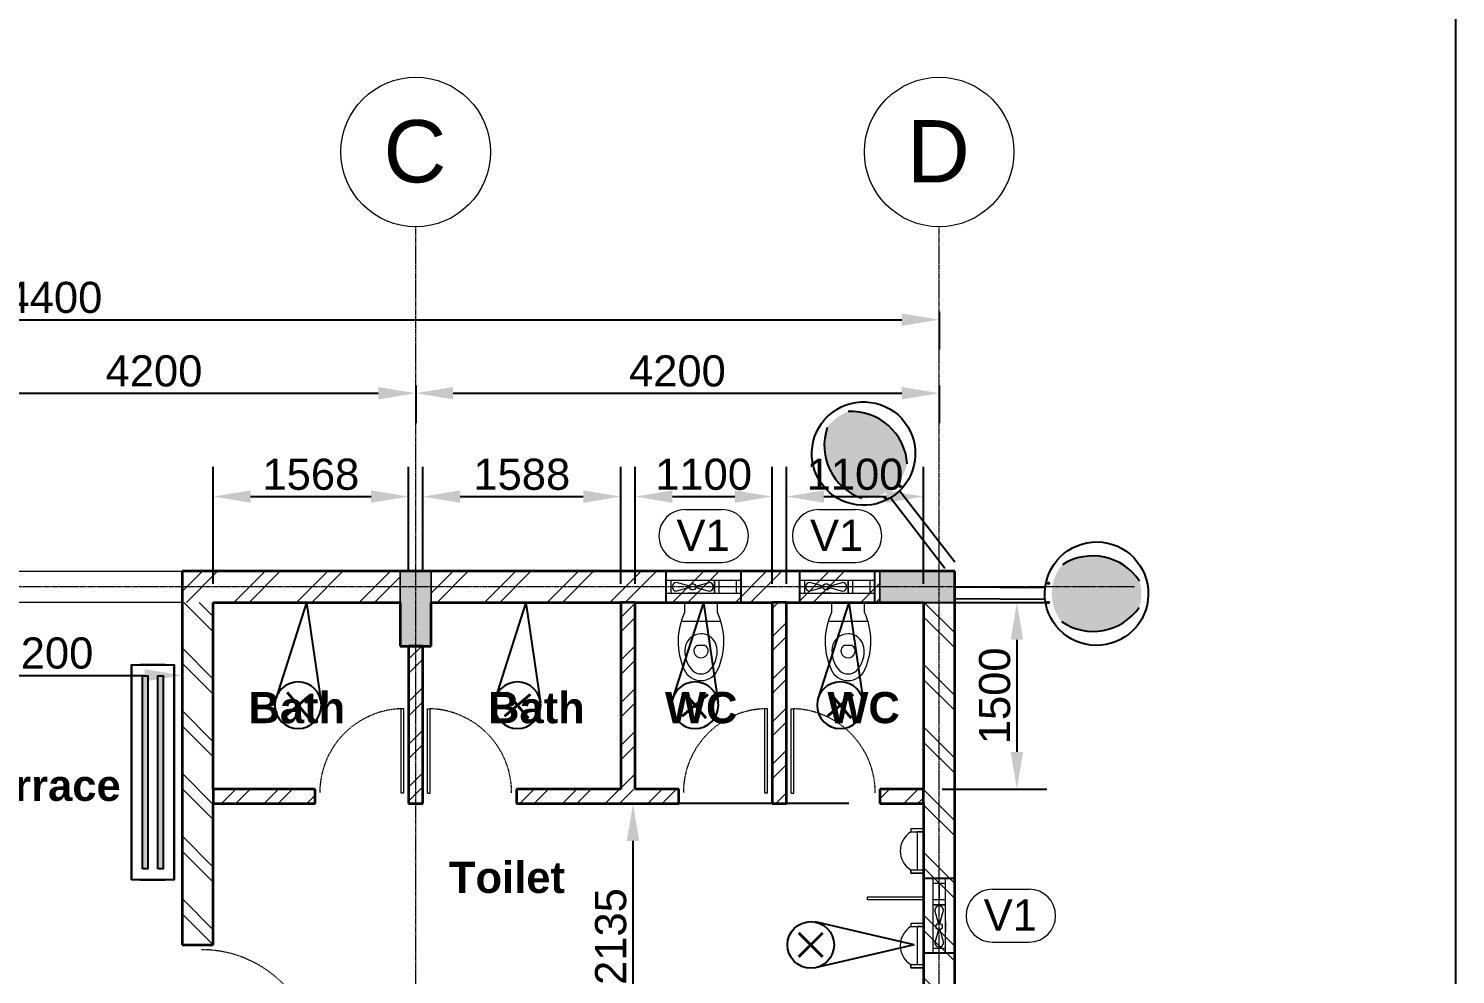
# Model space of a CAD drawing. Header units: millimetres. Extents: x -22696 to 333987, y -7117 to 2643871.
# Drawn here: x 41652 to 53102, y 8638 to 16232 of the extents above; entities that cross this region are included whole.
import ezdxf
from ezdxf.enums import TextEntityAlignment as Align

# ---------------------------------------------------------------- set-up
doc = ezdxf.new("R2010")
doc.units = ezdxf.units.MM
doc.linetypes.add('Dash', pattern=[6.349999999999998, 3.174999999999999, -3.174999999999999])
doc.linetypes.add('Grid Line', pattern=[22.224999999999994, 12.7, -3.174999999999999, 3.174999999999999, -3.174999999999999])
for name, color, linetype, lineweight in [('A_Center_Line', 7, 'Continuous', 9), ('A_Col_Ele', 7, 'Continuous', 18), ('A_Col_Sec', 7, 'Continuous', 35), ('A_Dim1', 7, 'Continuous', 9), ('A_Door_Ele', 7, 'Continuous', 9), ('A_Fixture', 7, 'Continuous', 9), ('A_Text2_5', 7, 'Continuous', 9), ('A_Wall_Ele', 7, 'Continuous', 9), ('A_Wall_Plan', 7, 'Continuous', 35), ('A_Wall_Sec', 7, 'Continuous', 35), ('A_Window_Ele', 7, 'Continuous', 9), ('A_Window_Plan', 7, 'Continuous', 18), ('A_Window_Sec', 7, 'Continuous', 25), ('A_Window_tag', 7, 'Continuous', 9)]:
    doc.layers.add(name, color=color, linetype=linetype, lineweight=lineweight)
for name, color, linetype in [('BULK-HEAD', 15, 'Continuous'), ('proposed-street-light', 10, 'Continuous'), ('TMX095-2X40', 210, 'Continuous')]:
    doc.layers.add(name, color=color, linetype=linetype)
doc.styles.add('Arial', font='arial.ttf', dxfattribs={"height": 250})
doc.styles.add('Arial_4', font='arial.ttf', dxfattribs={"height": 499.9999999999995})
doc.styles.add('Arial_B', font='arialbd.ttf', dxfattribs={"height": 249.9999999999997})
doc.styles.add('RS', font='romans.shx')
doc.dimstyles.new('MM_Diagonal_-_2_5mm_Arial', dxfattribs={"dimscale": 304.8, "dimtxt": 255.0648499892426, "dimasz": 0.9842519685039368, "dimexe": 0.7874015748031494, "dimexo": 0.4921259842519684, "dimgap": 0.1640419947506562, "dimtad": 1, "dimdec": 0, "dimzin": 0, "dimdsep": 46, "dimtxsty": 'Arial', "dimsah": 1, "dimcen": 0.09, "dimazin": 0, "dimtfac": 1, "dimtdec": 4, "dimtix": 1, "dimtmove": 0, "dimatfit": 3, "dimfxl": 0, "dimtvp": 1, "dimtolj": 1, "dimtzin": 0, "dimarcsym": 0})
pattern_1 = [(45, (34558.99780517371, 0), (-171.0738791063674, 171.0738791063674), []), (45, (34673.04680517371, 0), (-171.0738791063674, 171.0738791063674), [])]

# ---------------------------------------------------------------- blocks, each defined once
blk = doc.blocks.new('Plumbing_Fixtures_WC - 540x360x410mm-533615-01-First Floor')
at = {"layer": 'A_Fixture'}
for p, q in [((-132.4823654973908, 0), (-132.4823654973909, -79.88094129406558)), ((-132.4823654973908, 0), (-132.4823654973909, -79.88094129406555)), ((132.4823654973908, -79.88094129407939), (132.4823654973891, 0)), ((132.4823654973908, -79.88094129407935), (132.4823654973891, 0)), ((-159.2488182136224, -150.4549094667404), (159.2488182136188, -150.4549094667414)), ((-43.11290964063812, -355.1122600742433), (-30.78045717282518, -342.7798076064325)), ((-30.78045717282518, -342.7798076064325), (30.78045717282198, -342.7798076064325)), ((30.78045717282198, -342.7798076064325), (43.1124345074461, -355.1117849410567))]:
    blk.add_line(p, q, dxfattribs=at)
for centre, radius, start, end in [((375.0422088294121, -312.7316217058628), 558.3911110627032, 155.3544915280062, 203.7968894568952), ((375.0422088294123, -312.7316217058628), 558.3911110627033, 155.3544915280062, 203.7968894568952), ((-375.0422088294169, -312.7316217058629), 558.391111062703, 336.2031105430801, 24.64550847199225), ((-375.0422088294172, -312.7316217058629), 558.3911110627032, 336.2031105430801, 24.64550847199223), ((-0.003429998856991483, -380.4424706671986), 128.2210170177353, 89.9984672989269, 170.9060754599164), ((0.003429998851975449, -380.4424706671986), 128.2210170177353, 42.44527678109755, 90.00153270056997), ((0.003429998851966671, -380.4424706671986), 128.2210170177355, 9.093924540085261, 42.44527678109789), ((90.50357939555673, -394.9295016809509), 219.8801290422032, 170.9060754599161, 224.3973625935777), ((-7.757570581315275, -390.4675991335723), 49.9999999999988, 134.9999999999949, 197.186455481769), ((-0.0003110362369593469, -388.0683355396446), 58.11982397823023, 197.186455481769, 342.8170538591626), ((7.75709544811638, -390.4671240003864), 50.00000000000183, 342.8170538591625, 45.00000000000004), ((-90.50357939556174, -394.9295016809509), 219.8801290422031, 315.6026374064224, 9.09392454008486), ((1.390693166778609, -477.5073454900527), 150.0205755124662, 203.7968894568938, 269.4688595910374), ((1.390693166778819, -477.5073454900526), 150.0205755124665, 203.7968894568938, 269.4688595910374), ((-8.296682133539992, -491.6729571899469), 81.6021920383592, 224.3973625935785, 275.8354767977189), ((-1.390693166851076, -477.5073454902067), 150.0205755124659, 270.5311404152934, 336.2031105430802), ((-1.390693166851406, -477.5073454902063), 150.0205755124665, 270.5311404152935, 336.2031105430801), ((8.296682133534967, -491.6729571899469), 81.60219203835915, 264.1645232022811, 315.6026374064231)]:
    blk.add_arc(centre, radius, start, end, dxfattribs=at)
blk = doc.blocks.new('MM_Single leaf Flush Door - D-551337-01-First Floor')
at = {"layer": 'A_Door_Ele'}
for p, q in [((-336.9999999999631, -24.99999999999563), (-316.9999999999631, -24.99999999999569)), ((-336.9999999999631, -24.99999999999563), (-336.9999999999653, -703.9999999999238)), ((-316.9999999999631, -24.99999999999569), (-316.9999999999653, -703.9999999999238)), ((-336.9999999999653, -703.9999999999238), (-316.9999999999653, -703.9999999999238))]:
    blk.add_line(p, q, dxfattribs=at)
at = {"layer": 'A_Door_Ele', "color": 5, "linetype": 'Dash', "lineweight": 18}
blk.add_arc((-336.999999999962, -29.99999999999321), 673.9999999999301, 271.7004211042129, 359.9999999999994, dxfattribs=at)
blk = doc.blocks.new('MM_Single leaf Flush Door - D-533360-01-First Floor')
at = {"layer": 'A_Door_Ele'}
for p, q in [((-336.9999999999653, 703.9999999999238), (-316.9999999999653, 703.9999999999238)), ((-336.9999999999631, 24.99999999999563), (-336.9999999999653, 703.9999999999238)), ((-316.9999999999631, 24.99999999999569), (-316.9999999999653, 703.9999999999238)), ((-336.9999999999631, 24.99999999999563), (-316.9999999999631, 24.99999999999569))]:
    blk.add_line(p, q, dxfattribs=at)
at = {"layer": 'A_Door_Ele', "color": 5, "linetype": 'Dash', "lineweight": 18}
blk.add_arc((-336.999999999962, 29.99999999999321), 673.9999999999312, 3.180554681463517e-13, 88.29957889578675, dxfattribs=at)
blk = doc.blocks.new('MM_Single leaf Flush Door - D1-530181-01-First Floor')
at = {"layer": 'A_Door_Ele'}
for p, q in [((-461.9999999999563, -24.99999999999524), (-441.9999999999522, -24.9999999999953)), ((-461.9999999999563, -24.99999999999524), (-461.9999999999592, -954.0803256798517)), ((-441.9999999999522, -24.9999999999953), (-441.9999999999551, -954.0803256798517)), ((-461.9999999999592, -954.0803256798517), (-441.9999999999551, -954.0803256798517))]:
    blk.add_line(p, q, dxfattribs=at)
at = {"layer": 'A_Door_Ele', "color": 5, "linetype": 'Dash', "lineweight": 18}
blk.add_arc((-461.9999999999616, -29.999999999992), 923.9999999999185, 271.2402652460717, 359.9999999999994, dxfattribs=at)
blk = doc.blocks.new('Plumbing_Fixtures_Urinal_w-Screen - 760x450x840mm-540665-01-First Floor')
at = {"layer": 'A_Fixture'}
for p, q in [((-12.69999999999625, 125), (-12.69999999999625, 575)), ((-12.69999999999625, 575), (12.70000000000375, 575)), ((12.70000000000375, 575), (12.70000000000375, 125))]:
    blk.add_line(p, q, dxfattribs=at)
blk = doc.blocks.new('Urinal _1_ - Urinal _1_-540666-01-First Floor')
at = {"layer": 'A_Fixture'}
for p, q in [((-286.8745998660697, 226.599999999007), (-286.8745998660697, 124.999999999997)), ((-261.4745998660695, 226.599999999007), (-286.8745998660697, 226.599999999007)), ((-286.8745998660697, 124.9999999990132), (-286.8745998660697, 226.5999999990145)), ((-286.8745998660697, 226.5999999990145), (-261.4745998660702, 226.5999999990145)), ((-261.4745998660702, 226.5999999990145), (-261.4745998660702, 124.9999999990132)), ((43.32540013392858, 175.7999999990135), (-261.4745998660702, 175.7999999990135)), ((-261.4745998660702, 175.7999999990135), (-261.4745998660702, 124.9999999990132)), ((69.2397489041495, 226.5999999990196), (43.32540013392102, 226.5999999990196)), ((69.23974890414954, 226.5999999990156), (43.32540013392858, 226.5999999990156)), ((43.32540013392858, 226.5999999990156), (43.32540013392858, 124.9999999990132)), ((43.32540013392858, 124.9999999990132), (43.32540013392858, 175.7999999990135)), ((69.2397489041495, 124.999999999997), (69.2397489041495, 226.5999999990196)), ((69.23974890414954, 124.9999999990132), (69.23974890414954, 226.5999999990156))]:
    blk.add_line(p, q, dxfattribs=at)
for centre, start, end in [((-109.0745998660705, 135.01899760222), 31.00271913387413, 148.9972808661251), ((-109.0745998660705, 135.0189976022201), 31.00271913387456, 148.9972808661259)]:
    blk.add_arc(centre, 177.7999999999999, start, end, dxfattribs=at)
blk = doc.blocks.new('MM_Ventilation with Exhaust fan _Exh fan place at top_-01 - V1-558886-01-First Floor')
at = {"layer": 'A_Window_Ele'}
for p, q in [((-126.0000000000143, 50.00000000000016), (-262.0000000000089, 50.00000000000016)), ((261.9999999999919, 49.9999999999966), (-88.00000000001448, 50.00000000000016)), ((261.9999999999922, 49.9999999999968), (-88.0000000000076, 49.99999999999793)), ((-88.0000000000076, 49.99999999999794), (-88.00000000000793, -50.00000000000372)), ((62.85185434276548, 6.470476127559466), (-43.39998654903203, 34.94057108883673)), ((46.97708936023901, 49.99999999999711), (127.0229106397514, 49.99999999999685)), ((111.1481456572189, 6.470476127559314), (217.3999865490165, 34.94057108883589)), ((261.9999999999918, -50.00000000000487), (261.9999999999922, 49.9999999999968)), ((-262.0000000000089, -50.00000000000031), (-126.0000000000143, -50.00000000000031)), ((-88.00000000001444, -50.00000000000031), (261.9999999999919, -50.00000000000031)), ((-88.00000000000793, -50.00000000000374), (261.9999999999918, -50.00000000000486)), ((62.8518543427655, -6.470476127566581), (-43.39998654903238, -34.94057108884392)), ((111.1481456572189, -6.470476127566725), (217.3999865490162, -34.94057108884467))]:
    blk.add_line(p, q, dxfattribs=at)
blk.add_circle((86.9999999999922, -3.553157768010351e-12), 25.00000000000002, dxfattribs=at)
for centre, radius, start, end in [((-43.39998654903214, -3.223221689552247e-12), 34.94057108884027, 90.00000000000011, 269.9999999999996), ((217.3999865490165, -4.069211634316617e-12), 34.94057108884034, 269.9999999999998, 89.9999999999998)]:
    blk.add_arc(centre, radius, start, end, dxfattribs=at)
at = {"layer": 'A_Window_Plan'}
for p, q in [((-262.0000000000089, 50.00000000000019), (-300.0000000000081, 50.00000000000019)), ((-262.0000000000089, -50.00000000000028), (-262.0000000000089, 50.0000000000002)), ((-88.00000000001444, 50.00000000000016), (-126.0000000000143, 50.00000000000016)), ((-126.0000000000143, 50.00000000000016), (-126.0000000000143, -50.00000000000032)), ((-88.00000000001444, -50.00000000000031), (-88.00000000001444, 50.00000000000017)), ((261.999999999987, -50.00000000000028), (261.999999999987, 49.99999999999665)), ((299.9999999999914, 50.00000000000019), (261.999999999987, 49.99999999999664)), ((-300.0000000000081, -50.00000000000028), (-262.0000000000089, -50.00000000000028)), ((-262.0000000000089, -1.239798264052183e-11), (-126.0000000000143, -1.239798264052183e-11)), ((-126.0000000000143, -50.00000000000031), (-88.00000000001444, -50.00000000000031)), ((261.999999999987, -50.00000000000028), (299.9999999999914, -50.00000000000028))]:
    blk.add_line(p, q, dxfattribs=at)
at = {"layer": 'A_Window_Sec'}
for p, q in [((-300.0000000000081, -125), (-300.0000000000081, 125)), ((299.9999999999914, 125), (299.9999999999914, -125))]:
    blk.add_line(p, q, dxfattribs=at)
blk = doc.blocks.new('Grid - MM_Grid Head - Circle-325942-01-First Floor')
at = {"layer": 'A_Center_Line'}
blk.add_circle((0, 0), 6.000000000000006, dxfattribs=at)
blk = doc.blocks.new('DIMBLOCK30-01-First Floor')
at = {"layer": 'A_Dim1', "color": 0, "lineweight": -2}
for p, q in [((40558.99780517371, 13366.74063206181), (40558.99780517371, 13064.60859770584)), ((40858.99780517371, 13304.60859770584), (44458.99780517372, 13304.60859770584)), ((44758.99780517372, 13366.74063206181), (44758.99780517372, 13064.60859770584))]:
    blk.add_line(p, q, dxfattribs=at)
at = {"layer": 'A_Dim1', "color": 0}
for points in [[(40858.99780517371, 13354.60859770584), (40858.99780517371, 13254.60859770584), (40558.99780517371, 13304.60859770584)], [(44458.99780517372, 13354.60859770584), (44458.99780517372, 13254.60859770584), (44758.99780517372, 13304.60859770584)]]:
    blk.add_solid(points, dxfattribs=at)
at = {"layer": 'Defpoints', "color": 0}
for p in [(40558.99780517371, 13516.74063206181), (44758.99780517372, 13516.74063206181), (44758.99780517372, 13304.60859770584)]:
    blk.add_point(p, dxfattribs=at)
at = {"layer": 'A_Dim1', "color": 0, "insert": (42658.99780517371, 13482.25184463626), "char_height": 250, "width": 922.942349499536, "attachment_point": 5, "style": 'Arial'}
blk.add_mtext('\\A1;4200', dxfattribs=at)
blk = doc.blocks.new('DIMBLOCK31-01-First Floor')
at = {"layer": 'A_Dim1', "color": 0, "lineweight": -2}
for p, q in [((44758.99780517372, 13366.74063206181), (44758.99780517372, 13064.60859770584)), ((45058.99780517372, 13304.60859770584), (48658.99780517372, 13304.60859770584)), ((48958.99780517372, 13366.7406320618), (48958.99780517372, 13064.60859770584))]:
    blk.add_line(p, q, dxfattribs=at)
at = {"layer": 'A_Dim1', "color": 0}
for points in [[(45058.99780517372, 13354.60859770584), (45058.99780517372, 13254.60859770584), (44758.99780517372, 13304.60859770584)], [(48658.99780517372, 13354.60859770584), (48658.99780517372, 13254.60859770584), (48958.99780517372, 13304.60859770584)]]:
    blk.add_solid(points, dxfattribs=at)
at = {"layer": 'Defpoints', "color": 0}
for p in [(44758.99780517372, 13516.74063206181), (48958.99780517372, 13516.7406320618), (48958.99780517372, 13304.60859770584)]:
    blk.add_point(p, dxfattribs=at)
at = {"layer": 'A_Dim1', "color": 0, "insert": (46858.99780517372, 13482.25184463626), "char_height": 250, "width": 922.942349499536, "attachment_point": 5, "style": 'Arial'}
blk.add_mtext('\\A1;4200', dxfattribs=at)
blk = doc.blocks.new('DIMBLOCK32-01-First Floor')
at = {"layer": 'A_Dim1', "color": 0, "lineweight": -2}
for p, q in [((34558.99780517372, 13956.74063206183), (34558.99780517372, 13654.60859770584)), ((34858.99780517372, 13894.60859770584), (48658.99780517372, 13894.60859770584)), ((48958.99780517372, 13956.74063206181), (48958.99780517372, 13654.60859770584))]:
    blk.add_line(p, q, dxfattribs=at)
at = {"layer": 'A_Dim1', "color": 0}
for points in [[(34858.99780517372, 13944.60859770584), (34858.99780517372, 13844.60859770584), (34558.99780517372, 13894.60859770584)], [(48658.99780517372, 13944.60859770584), (48658.99780517372, 13844.60859770584), (48958.99780517372, 13894.60859770584)]]:
    blk.add_solid(points, dxfattribs=at)
at = {"layer": 'Defpoints', "color": 0}
for p in [(34558.99780517372, 14106.74063206183), (48958.99780517372, 14106.74063206181), (48958.99780517372, 13894.60859770584)]:
    blk.add_point(p, dxfattribs=at)
at = {"layer": 'A_Dim1', "color": 0, "insert": (41758.99780517372, 14072.25184463627), "char_height": 250, "width": 1153.67793687442, "attachment_point": 5, "style": 'Arial'}
blk.add_mtext('\\A1;14400', dxfattribs=at)
blk = doc.blocks.new('DIMBLOCK37-01-First Floor')
at = {"layer": 'A_Dim1', "color": 0, "lineweight": -2}
for p, q in [((47733.99780517373, 11775), (47733.99780517373, 12714.60859770584)), ((48833.99780517373, 11775), (48833.99780517373, 12714.60859770584)), ((48033.99780517373, 12474.60859770584), (48533.99780517373, 12474.60859770584))]:
    blk.add_line(p, q, dxfattribs=at)
at = {"layer": 'A_Dim1', "color": 0}
for points in [[(48033.99780517373, 12524.60859770584), (48033.99780517373, 12424.60859770584), (47733.99780517373, 12474.60859770584)], [(48533.99780517373, 12524.60859770584), (48533.99780517373, 12424.60859770584), (48833.99780517373, 12474.60859770584)]]:
    blk.add_solid(points, dxfattribs=at)
at = {"layer": 'Defpoints', "color": 0}
for p in [(48833.99780517373, 12474.60859770584), (47733.99780517373, 11625), (48833.99780517373, 11625)]:
    blk.add_point(p, dxfattribs=at)
at = {"layer": 'A_Dim1', "color": 0, "insert": (48283.99780517373, 12652.25184463626), "char_height": 250, "width": 922.942349499536, "attachment_point": 5, "style": 'Arial'}
blk.add_mtext('\\A1;1100', dxfattribs=at)
blk = doc.blocks.new('DIMBLOCK38-01-First Floor')
at = {"layer": 'A_Dim1', "color": 0, "lineweight": -2}
for p, q in [((46518.99780517373, 11775), (46518.99780517373, 12714.60859770584)), ((47618.99780517373, 11775), (47618.99780517373, 12714.60859770584)), ((46818.99780517373, 12474.60859770584), (47318.99780517373, 12474.60859770584))]:
    blk.add_line(p, q, dxfattribs=at)
at = {"layer": 'A_Dim1', "color": 0}
for points in [[(46818.99780517373, 12524.60859770584), (46818.99780517373, 12424.60859770584), (46518.99780517373, 12474.60859770584)], [(47318.99780517373, 12524.60859770584), (47318.99780517373, 12424.60859770584), (47618.99780517373, 12474.60859770584)]]:
    blk.add_solid(points, dxfattribs=at)
at = {"layer": 'Defpoints', "color": 0}
for p in [(47618.99780517373, 12474.60859770584), (46518.99780517373, 11625), (47618.99780517373, 11625)]:
    blk.add_point(p, dxfattribs=at)
at = {"layer": 'A_Dim1', "color": 0, "insert": (47068.99780517373, 12652.25184463626), "char_height": 250, "width": 922.942349499536, "attachment_point": 5, "style": 'Arial'}
blk.add_mtext('\\A1;1100', dxfattribs=at)
blk = doc.blocks.new('DIMBLOCK39-01-First Floor')
at = {"layer": 'A_Dim1', "color": 0, "lineweight": -2}
for p, q in [((44816.49780517374, 11871.9358481489), (44816.49780517374, 12714.60859770584)), ((46403.99780517373, 11775), (46403.99780517373, 12714.60859770584)), ((45116.49780517374, 12474.60859770584), (46103.99780517373, 12474.60859770584))]:
    blk.add_line(p, q, dxfattribs=at)
at = {"layer": 'A_Dim1', "color": 0}
for points in [[(45116.49780517374, 12524.60859770584), (45116.49780517374, 12424.60859770584), (44816.49780517374, 12474.60859770584)], [(46103.99780517373, 12524.60859770584), (46103.99780517373, 12424.60859770584), (46403.99780517373, 12474.60859770584)]]:
    blk.add_solid(points, dxfattribs=at)
at = {"layer": 'Defpoints', "color": 0}
for p in [(46403.99780517373, 12474.60859770584), (44816.49780517374, 11721.9358481489), (46403.99780517373, 11625)]:
    blk.add_point(p, dxfattribs=at)
at = {"layer": 'A_Dim1', "color": 0, "insert": (45610.24780517373, 12652.25184463626), "char_height": 250, "width": 922.942349499536, "attachment_point": 5, "style": 'Arial'}
blk.add_mtext('\\A1;1588', dxfattribs=at)
blk = doc.blocks.new('DIMBLOCK40-01-First Floor')
at = {"layer": 'A_Dim1', "color": 0, "lineweight": -2}
for p, q in [((43133.99780517373, 11775), (43133.99780517373, 12714.60859770584)), ((44701.49780517374, 11871.9358481489), (44701.49780517374, 12714.60859770584)), ((43433.99780517373, 12474.60859770584), (44401.49780517374, 12474.60859770584))]:
    blk.add_line(p, q, dxfattribs=at)
at = {"layer": 'A_Dim1', "color": 0}
for points in [[(43433.99780517373, 12524.60859770584), (43433.99780517373, 12424.60859770584), (43133.99780517373, 12474.60859770584)], [(44401.49780517374, 12524.60859770584), (44401.49780517374, 12424.60859770584), (44701.49780517374, 12474.60859770584)]]:
    blk.add_solid(points, dxfattribs=at)
at = {"layer": 'Defpoints', "color": 0}
for p in [(44701.49780517374, 12474.60859770584), (44701.49780517374, 11721.9358481489), (43133.99780517373, 11625)]:
    blk.add_point(p, dxfattribs=at)
at = {"layer": 'A_Dim1', "color": 0, "insert": (43917.74780517373, 12652.25184463626), "char_height": 250, "width": 922.942349499536, "attachment_point": 5, "style": 'Arial'}
blk.add_mtext('\\A1;1568', dxfattribs=at)
blk = doc.blocks.new('DIMBLOCK41-01-First Floor')
at = {"layer": 'A_Dim1', "color": 0, "lineweight": -2}
for p, q in [((40683.99780517373, 10424.99999999999), (40683.99780517373, 11279.47544644449)), ((40983.99780517373, 11039.47544644449), (42583.99780517373, 11039.47544644449)), ((42883.99780517373, 11101.60748080045), (42883.99780517373, 10799.47544644449))]:
    blk.add_line(p, q, dxfattribs=at)
at = {"layer": 'A_Dim1', "color": 0}
for points in [[(40983.99780517373, 11089.47544644449), (40983.99780517373, 10989.47544644449), (40683.99780517373, 11039.47544644449)], [(42583.99780517373, 11089.47544644449), (42583.99780517373, 10989.47544644449), (42883.99780517373, 11039.47544644449)]]:
    blk.add_solid(points, dxfattribs=at)
at = {"layer": 'Defpoints', "color": 0}
for p in [(42883.99780517373, 11251.60748080045), (42883.99780517373, 11039.47544644449), (40683.99780517373, 10274.99999999999)]:
    blk.add_point(p, dxfattribs=at)
at = {"layer": 'A_Dim1', "color": 0, "insert": (41783.99780517373, 11217.11869337491), "char_height": 250, "width": 922.942349499536, "attachment_point": 5, "style": 'Arial'}
blk.add_mtext('\\A1;2200', dxfattribs=at)
blk = doc.blocks.new('DIMBLOCK45-01-First Floor')
at = {"layer": 'A_Dim1', "color": 0, "lineweight": -2}
for p, q in [((48752.35876368001, 11625.00000000001), (49822.96656024357, 11625.00000000001)), ((49582.96656024357, 11325.00000000001), (49582.96656024357, 10425.00000000001)), ((48983.99780517374, 10125.00000000001), (49822.96656024357, 10125.00000000001))]:
    blk.add_line(p, q, dxfattribs=at)
at = {"layer": 'A_Dim1', "color": 0}
for points in [[(49532.96656024357, 11325.00000000001), (49632.96656024357, 11325.00000000001), (49582.96656024357, 11625.00000000001)], [(49532.96656024357, 10425.00000000001), (49632.96656024357, 10425.00000000001), (49582.96656024357, 10125.00000000001)]]:
    blk.add_solid(points, dxfattribs=at)
at = {"layer": 'Defpoints', "color": 0}
for p in [(48602.35876368001, 11625.00000000001), (48833.99780517374, 10125.00000000001), (49582.96656024357, 10125.00000000001)]:
    blk.add_point(p, dxfattribs=at)
at = {"layer": 'A_Dim1', "color": 0, "insert": (49405.32331331314, 10874.99999999999), "char_height": 250, "width": 922.942349499536, "attachment_point": 5, "rotation": 90, "style": 'Arial'}
blk.add_mtext('\\A1;1500', dxfattribs=at)
blk = doc.blocks.new('DIMBLOCK48-01-First Floor')
at = {"layer": 'A_Dim1', "color": 0, "lineweight": -2}
for p, q in [((48233.99780517374, 10010.00000000001), (46262.51632529462, 10010.00000000001)), ((46502.51632529462, 9710.000000000005), (46502.51632529462, 8174.999999999994)), ((46417.71251150166, 7874.999999999994), (46742.51632529462, 7874.999999999994))]:
    blk.add_line(p, q, dxfattribs=at)
at = {"layer": 'A_Dim1', "color": 0}
for points in [[(46452.51632529462, 9710.000000000005), (46552.51632529462, 9710.000000000005), (46502.51632529462, 10010.00000000001)], [(46452.51632529462, 8174.999999999994), (46552.51632529462, 8174.999999999994), (46502.51632529462, 7874.999999999994)]]:
    blk.add_solid(points, dxfattribs=at)
at = {"layer": 'Defpoints', "color": 0}
for p in [(48383.99780517374, 10010.00000000001), (46267.71251150166, 7874.999999999994), (46502.51632529462, 7874.999999999994)]:
    blk.add_point(p, dxfattribs=at)
at = {"layer": 'A_Dim1', "color": 0, "insert": (46324.78781233418, 8942.499999999984), "char_height": 250, "width": 922.942349499536, "attachment_point": 5, "rotation": 90, "style": 'Arial'}
blk.add_mtext('\\A1;2135', dxfattribs=at)
blk = doc.blocks.new('Mott Window Tag - Window Tag-512810-01-First Floor')
at = {"layer": 'A_Window_tag'}
for p, q in [((-1.466100000000003, 2.124999999999979), (1.466100000000003, 2.124999999999979)), ((-1.466100000000016, -2.124999999999991), (1.466100000000017, -2.124999999999991))]:
    blk.add_line(p, q, dxfattribs=at)
for centre, radius, start, end in [((-1.466100000000003, -1.524485048911662e-14), 2.124999999999984, 89.99999999999994, 269.9999999999992), ((1.466100000000003, -1.524485048911662e-14), 2.124999999999988, 270.0000000000001, 90.00000000000006)]:
    blk.add_arc(centre, radius, start, end, dxfattribs=at)
blk = doc.blocks.new('wergfewrte')
at = {"layer": 'proposed-street-light'}
h = blk.add_hatch(color=256, dxfattribs=at)
edge = h.paths.add_edge_path()
edge.add_ellipse((744.6505581538695, -2720.972479568092), major_axis=(-817.5526004762714, -16.26562399387218), ratio=0.9999999995802205, start_angle=230.5684778519763, end_angle=309.4314258332143, ccw=False)
edge.add_ellipse((408.115879249257, -2661.235863572394), major_axis=(-1024.421226715624, -20.38145135913046), ratio=0.9999999995802227, start_angle=124.11348209632041, end_angle=213.476050078199, ccw=False)
edge.add_ellipse((744.6505581936472, -2720.972479709437), major_axis=(-817.5526280481931, -16.2642397328104), ratio=0.99999999958023, start_angle=72.97893843803212, end_angle=107.0211592710103, ccw=False)
edge.add_ellipse((1078.543003396371, -2647.897939297358), major_axis=(-1024.421221689923, -20.38170447501187), ratio=0.9999999995802207, start_angle=326.523831510296, end_angle=415.88639949217463, ccw=False)
at = {"layer": 'proposed-street-light', "lineweight": -2}
for p, q in [((568.2667912919169, -136.6128144366921), (613.4573147737101, -1785.416293405937)), ((779.7397242793013, -150.1134881319849), (824.4017580732616, -1779.634713053028))]:
    blk.add_line(p, q, dxfattribs=at)
at = {"layer": 'proposed-street-light'}
for centre, major_axis, ratio, start_param, end_param in [((744.6505581209021, -2720.972479769185), (-944.5231238408203, -18.7913334046682), 0.9999999995802233, 3.141592271975314, 9.4247775791549), ((408.1158793067625, -2661.235863528462), (-1024.421195652406, -20.38300559627655), 0.9999999995802185, 2.166187391581676, 3.725858430925182), ((1078.543003300954, -2647.897939293847), (-1024.421234242897, -20.38106600005183), 0.9999999995802249, -0.5842687379932723, 0.9754023013502278)]:
    blk.add_ellipse(centre, major_axis=major_axis, ratio=ratio, start_param=start_param, end_param=end_param, dxfattribs=at)
at = {"layer": 'proposed-street-light', "lineweight": -2}
for centre, major_axis, ratio, start_param, end_param in [((902.2797338656565, -1837.283669166905), (-14.75949561951603, -0.2894107912182443), 0.9999999995803581, 3.14187876150907, 9.425064068688656), ((553.2583152706757, -1843.144857099163), (-14.75943907472072, -0.2922802564339084), 0.9999999995801117, 3.141684346281179, 9.424869653460766)]:
    blk.add_ellipse(centre, major_axis=major_axis, ratio=ratio, start_param=start_param, end_param=end_param, dxfattribs=at)
blk = doc.blocks.new('TMX')
at = {"layer": 'TMX095-2X40', "linetype": 'ByBlock', "lineweight": -2}
for points in [[(525, -59.99999999998545), (-525.0000000000582, -60), (-525, -87.99999999998545), (524.9999999999418, -87.99999999998545)], [(524.9999999999418, -144), (-525.0000000000582, -144.0000000000146), (-524.9999999999418, -171.9999999999854), (524.9999999999418, -172)]]:
    blk.add_hatch(color=256, dxfattribs=at).paths.add_polyline_path(points)
for p, q in [((585, 0), (-585, 0)), ((585, 0), (-585, 0)), ((-585, 0), (585, 0)), ((-585, -48.49999994039536), (-585, -183.5000000596046)), ((-585, -48.49999994039536), (-585, -183.5000000596046)), ((-585, -183.5000000596046), (-585, -48.49999994039536)), ((-585, -48.49999994039536), (-585, -48.49999994039536)), ((-585, -48.49999994039536), (-585, -48.49999994039536)), ((585, -183.5000000596046), (585, -48.49999994039536)), ((585, -48.49999994039536), (585, -48.49999994039536)), ((585, -183.5000000596046), (585, -48.49999994039536)), ((585, -48.49999994039536), (585, -48.49999994039536)), ((585, -48.49999994039536), (585, -183.5000000596046)), ((-585, -183.5000000596046), (-585, -183.5000000596046)), ((-585, -183.5000000596046), (-585, -183.5000000596046)), ((-585, -232), (585, -232)), ((585, -232), (-585, -232)), ((-585, -232), (585, -232)), ((585, -183.5000000596046), (585, -183.5000000596046)), ((585, -183.5000000596046), (585, -183.5000000596046))]:
    blk.add_line(p, q, dxfattribs=at)
for points in [[(-585, 0), (585, 0), (585, -232), (-585, -232)], [(-525, -60), (525, -60), (525, -88), (-525, -88)], [(-525, -144), (525, -144), (525, -172), (-525, -172)]]:
    blk.add_lwpolyline(points, close=True, dxfattribs=at)
at = {"layer": 'TMX095-2X40', "linetype": 'ByBlock', "lineweight": -2, "style": 'RS'}
blk.add_attdef('FIX.NO', text='', height=150, dxfattribs=at).set_placement((-50.89716581394896, -369.1082636864885), align=Align.MIDDLE_CENTER)
blk = doc.blocks.new('FLOOD_LIGHT')
at = {"layer": 'BULK-HEAD', "linetype": 'ByBlock', "lineweight": -2}
for points in [[(0, -1.91351062366774e-14), (358.3323760383146, 83.01741829436928)], [(0, 1.91351062366774e-14), (358.3323760383146, -83.01741829436928)]]:
    blk.add_lwpolyline(points, dxfattribs=at)
at = {"layer": 'BULK-HEAD', "color": 20, "linetype": 'ByBlock', "lineweight": -2, "ltscale": 10, "const_width": 10}
for points in [[(330.8942833689825, 43.56169037634118), (374.4559737453237, 0), (418.0176641216648, -43.56169037634115)], [(418.0176641216649, 43.56169037634112), (374.4559737453237, 0), (330.8942833689825, -43.56169037634118)]]:
    blk.add_lwpolyline(points, dxfattribs=at)
at = {"layer": 'BULK-HEAD', "linetype": 'ByBlock', "lineweight": -2}
blk.add_circle((374.4559737453237, 1.435132967750805e-14), 84.56868299364577, dxfattribs=at)

msp = doc.modelspace()

# ---------------------------------------------------------------- hatches: boundary and pattern name
at = {"layer": 'A_Col_Ele'}
for points in [[(44633.99780517374, 11275.00000000003), (44883.99780517375, 11275.00000000003), (44883.99780517375, 11875.00000000002), (44633.99780517374, 11875.00000000002), (44633.99780517374, 11625.00000000002)], [(48833.99780517375, 11625.00000000002), (49083.99780517376, 11625.00000000002), (49083.99780517376, 11875.00000000002), (48483.99780517375, 11875.00000000002), (48483.99780517375, 11625.00000000002)]]:
    msp.add_hatch(color=9, dxfattribs=at).paths.add_polyline_path(points)
at = {"layer": 'A_Wall_Plan', "lineweight": 9}
h = msp.add_hatch(dxfattribs=at)
h.set_pattern_fill('FP_14', color=8, angle=-315, style=0, pattern_type=2)
h.set_pattern_definition([(225, (45683.99788903609, 11874.99996239571), (251.4471713899364, -251.4471713899363), []), (225, (45683.99788903609, 11493.9995149839), (251.4471713899364, -251.4471713899363), [])])
h.paths.add_polyline_path([(46518.99780517374, 11625.00000000002), (48483.99780517376, 11625.00000000002), (48483.99780517375, 11875.00000000002), (44883.99780517375, 11875.00000000002), (44883.99780517375, 11625.00000000002), (46403.99780517374, 11625.00000000002)])
h.paths.add_polyline_path([(44633.99780517374, 11625.00000000002), (44633.99780517374, 11875.00000000002), (42883.99780517374, 11875.00000000002), (42883.99780517374, 11625.00000000002), (43133.99780517374, 11625.00000000002)])
h = msp.add_hatch(dxfattribs=at)
h.set_pattern_fill('FP_16', color=8, angle=44.99999999999996, style=0, pattern_type=2)
h.set_pattern_definition([(314.9999999999999, (42883.99787110717, 9749.99983514676), (251.4471713899365, 251.4471713899361), []), (314.9999999999999, (43264.99831851898, 9749.99983514676), (251.4471713899365, 251.4471713899361), [])])
h.paths.add_polyline_path([(43133.99780517373, 8875), (43133.99780517374, 11625.00000000002), (42883.99780517374, 11625.00000000002), (42883.99780517373, 8875)])
h = msp.add_hatch(dxfattribs=at)
h.set_pattern_fill('FP_13', color=8, style=0, pattern_type=2)
h.set_pattern_definition(pattern_1)
h.paths.add_polyline_path([(46518.99780517373, 10125.00000000003), (46518.99780517374, 11625.00000000002), (46403.99780517374, 11625.00000000002), (46403.99780517374, 10125.00000000003)])
h = msp.add_hatch(dxfattribs=at)
h.set_pattern_fill('FP_13', color=8, style=0, pattern_type=2)
h.set_pattern_definition(pattern_1)
h.paths.add_polyline_path([(47733.99780517374, 10125.00000000002), (47733.99780517374, 11625.00000000002), (47618.99780517374, 11625.00000000002), (47618.99780517373, 10125.00000000002)])
h = msp.add_hatch(dxfattribs=at)
h.set_pattern_fill('FP_5', color=8, angle=44.99999999999987, style=0, pattern_type=2)
h.set_pattern_definition([(134.9999999999999, (49083.9978097917, 9749.999835146735), (-251.4471713899369, -251.4471713899357), []), (134.9999999999999, (48702.99736237989, 9749.999835146735), (-251.4471713899369, -251.4471713899357), [])])
h.paths.add_polyline_path([(48833.99780517375, 7875.000000000003), (49083.99780517375, 7875.000000000003), (49083.99780517375, 11625.00000000002), (48833.99780517375, 11625.00000000002), (48833.99780517375, 9104.180508825184)])
h = msp.add_hatch(dxfattribs=at)
h.set_pattern_fill('FP_13', color=8, style=0, pattern_type=2)
h.set_pattern_definition(pattern_1)
h.paths.add_polyline_path([(44816.49780517374, 10125.00000000004), (44816.49780517374, 11275.00000000003), (44701.49780517375, 11275.00000000003), (44701.49780517374, 10125.00000000004)])
h = msp.add_hatch(dxfattribs=at)
h.set_pattern_fill('FP_13', color=8, style=0, pattern_type=2)
h.set_pattern_definition(pattern_1)
h.paths.add_polyline_path([(48483.99780517374, 10010.00000000002), (48833.99780517375, 10010.00000000002), (48833.99780517375, 10125.00000000002), (48483.99780517374, 10125.00000000002)])
h.paths.add_polyline_path([(46868.99780517374, 10010.00000000002), (46868.99780517374, 10125.00000000003), (45566.49780517373, 10125.00000000003), (45566.49780517373, 10010.00000000003), (45802.0620290049, 10010.00000000003)])
h.paths.add_polyline_path([(47618.99780517373, 10010.00000000002), (47733.99780517374, 10010.00000000002), (47733.99780517374, 10125.00000000002), (47618.99780517374, 10125.00000000002)])
h.paths.add_polyline_path([(44701.49780517374, 10010.00000000003), (44816.49780517373, 10010.00000000003), (44816.49780517373, 10125.00000000004), (44701.49780517375, 10125.00000000004)])
h.paths.add_polyline_path([(43133.99780517374, 10010.00000000004), (43951.49780517375, 10010.00000000004), (43951.49780517375, 10125.00000000004), (43133.99780517374, 10125.00000000004)])

# ---------------------------------------------------------------- linework, layer by layer
msp.add_lwpolyline([(-22695.91935109347, 32006.28011002019), (53101.80202462524, 32006.28011002019), (53101.80202462524, -7116.907581258565), (-22695.91935109347, -7116.907581258565)], close=True)
at = {"layer": 'A_Center_Line', "color": 8, "linetype": 'Grid Line'}
for p, q in [((44758.9978051737, -1218.223280841582), (44758.99780517372, 14641.05750024891)), ((48958.9978051737, -1218.223280841573), (48958.99780517372, 14641.0575002489)), ((50527.67725345709, 11750), (32073.06789107656, 11750))]:
    msp.add_line(p, q, dxfattribs=at)
at = {"layer": 'A_Col_Ele', "color": 7}
for p, q in [((44633.99780517373, 11875), (44633.99780517374, 11625)), ((44883.99780517373, 11625), (44883.99780517373, 11875)), ((48483.99780517374, 11875), (48483.99780517374, 11625)), ((48833.99780517373, 11625), (49083.99780517373, 11625))]:
    msp.add_line(p, q, dxfattribs=at)
at = {"layer": 'A_Col_Sec'}
for p, q in [((44883.99780517373, 11875), (44633.99780517373, 11875)), ((49083.99780517373, 11875), (48483.99780517374, 11875)), ((49083.99780517373, 11625), (49083.99780517373, 11875)), ((44633.99780517374, 11625), (44633.99780517374, 11275)), ((44883.99780517374, 11275), (44883.99780517373, 11625)), ((48483.99780517374, 11625), (48833.99780517373, 11625)), ((44633.99780517374, 11275), (44883.99780517374, 11275))]:
    msp.add_line(p, q, dxfattribs=at)
at = {"layer": 'A_Wall_Ele', "color": 7}
for p, q in [((40683.99780517373, 11875), (42883.99780517373, 11874.99999999999)), ((44633.99780517373, 11625), (44633.99780517373, 11875)), ((44883.99780517373, 11875), (44883.99780517373, 11625)), ((48483.99780517374, 11625), (48483.99780517374, 11875)), ((42883.99780517373, 11624.99999999999), (40683.99780517373, 11625)), ((49083.99780517373, 11625), (48833.99780517373, 11625))]:
    msp.add_line(p, q, dxfattribs=at)
at = {"layer": 'A_Wall_Plan', "color": 13}
for p, q in [((46518.99780517373, 11625), (46403.99780517373, 11625)), ((47733.99780517373, 11625), (47618.99780517373, 11625)), ((43133.99780517373, 10125.00000000002), (43133.99780517373, 10010.00000000002)), ((48833.99780517373, 10010), (48833.99780517373, 10125))]:
    msp.add_line(p, q, dxfattribs=at)
at = {"layer": 'A_Wall_Sec'}
for p, q in [((42883.99780517373, 11875), (42883.99780517373, 8874.999999999989)), ((44633.99780517373, 11875), (42883.99780517373, 11875)), ((48483.99780517374, 11875), (44883.99780517373, 11875)), ((43133.99780517373, 10125.00000000002), (43133.99780517373, 11625)), ((43133.99780517373, 11625), (44633.99780517373, 11625)), ((44883.99780517373, 11625), (46403.99780517373, 11625)), ((46403.99780517373, 11625), (46403.99780517373, 10125.00000000001)), ((46518.99780517373, 10125.00000000001), (46518.99780517373, 11625)), ((46518.99780517373, 11625), (47618.99780517373, 11625)), ((47618.99780517373, 11625), (47618.99780517373, 10010.00000000001)), ((47733.99780517373, 10010.00000000001), (47733.99780517373, 11625)), ((47733.99780517373, 11625), (48483.99780517374, 11625)), ((48833.99780517373, 11625), (48833.99780517373, 10125)), ((49083.99780517373, 7874.99999999999), (49083.99780517373, 11625)), ((44701.49780517374, 11275), (44701.49780517374, 10010.00000000002)), ((44816.49780517374, 11275), (44701.49780517374, 11275)), ((44816.49780517372, 10010.00000000002), (44816.49780517374, 11275)), ((43951.49780517374, 10125.00000000002), (43133.99780517373, 10125.00000000002)), ((43951.49780517374, 10010.00000000002), (43951.49780517374, 10125.00000000002)), ((46403.99780517373, 10125.00000000001), (45566.49780517372, 10125.00000000001)), ((45566.49780517372, 10125.00000000001), (45566.49780517372, 10010.00000000001)), ((46868.99780517373, 10125.00000000001), (46518.99780517373, 10125.00000000001)), ((46868.99780517373, 10010.00000000001), (46868.99780517373, 10125.00000000001)), ((48833.99780517373, 10125), (48483.99780517373, 10125.00000000001)), ((48483.99780517373, 10125.00000000001), (48483.99780517373, 10010.00000000001)), ((43133.99780517373, 8874.999999999989), (43133.99780517373, 10010.00000000002)), ((43133.99780517373, 10010.00000000002), (43951.49780517374, 10010.00000000002)), ((44701.49780517374, 10010.00000000002), (44816.49780517372, 10010.00000000002)), ((45566.49780517372, 10010.00000000001), (46868.99780517373, 10010.00000000001)), ((47618.99780517373, 10010.00000000001), (47733.99780517373, 10010.00000000001)), ((48483.99780517373, 10010.00000000001), (48833.99780517373, 10010)), ((48833.99780517373, 10010), (48833.99780517373, 7874.99999999999)), ((42883.99780517373, 8874.999999999989), (43133.99780517373, 8874.999999999989))]:
    msp.add_line(p, q, dxfattribs=at)

# ---------------------------------------------------------------- block references
at = {"xscale": 0.4395655328734019, "yscale": 0.4395655328734019, "zscale": 0.4395655328734019}
for p, rotation in [((49321.30914514891, 12045.23038254239), 216.0408406103926), ((49015.40909153114, 11408.95319936781), 88.03299231183775)]:
    msp.add_blockref('wergfewrte', p, dxfattribs=dict(at, rotation=rotation))
at = {"layer": 'A_Center_Line', "xscale": 99.99999999999993, "yscale": 99.99999999999993, "zscale": 99.99999999999993}
for p in [(44758.99780517371, 15241.0575002489), (48958.99780517371, 15241.05750024889)]:
    msp.add_blockref('Grid - MM_Grid Head - Circle-325942-01-First Floor', p, dxfattribs=at)
at = {"layer": 'A_Door_Ele'}
for name, p, rotation in [('MM_Single leaf Flush Door - D-551337-01-First Floor', (44326.49780517373, 10067.50000000002), 180), ('MM_Single leaf Flush Door - D-551337-01-First Floor', (47243.99780517372, 10067.50000000001), 180), ('MM_Single leaf Flush Door - D1-530181-01-First Floor', (43008.99780517373, 8374.999999999998), 89.99999999999991)]:
    msp.add_blockref(name, p, dxfattribs=dict(at, rotation=rotation))
for p in [(45191.49780517373, 10067.50000000002), (48108.99780517374, 10067.50000000001)]:
    msp.add_blockref('MM_Single leaf Flush Door - D-533360-01-First Floor', p, dxfattribs=at)
at = {"layer": 'A_Fixture'}
for p in [(47048.13863169207, 11625), (48228.13863169207, 11625)]:
    msp.add_blockref('Plumbing_Fixtures_WC - 540x360x410mm-533615-01-First Floor', p, dxfattribs=at)
at = {"layer": 'A_Fixture', "rotation": 90}
for name, p in [('Urinal _1_ - Urinal _1_-540666-01-First Floor', (48958.99780517373, 9738.817425480964)), ('Plumbing_Fixtures_Urinal_w-Screen - 760x450x840mm-540665-01-First Floor', (48958.99780517373, 9250.000000000002)), ('Urinal _1_ - Urinal _1_-540666-01-First Floor', (48958.99780517373, 8978.817425480964))]:
    msp.add_blockref(name, p, dxfattribs=at)
at = {"layer": 'A_Window_Ele'}
for p, rotation in [((47068.99780517373, 11750), 180), ((48140.13863169205, 11750), 180), ((48958.99780517373, 9109.999999999995), 270)]:
    msp.add_blockref('MM_Ventilation with Exhaust fan _Exh fan place at top_-01 - V1-558886-01-First Floor', p, dxfattribs=dict(at, rotation=rotation))
at = {"layer": 'A_Window_tag', "xscale": 99.99999999999993, "yscale": 99.99999999999993, "zscale": 99.99999999999993}
for p in [(47068.99780517371, 12158.69505983422), (48140.13863169204, 12158.69505983422), (49533.89319899437, 9109.999999999989)]:
    msp.add_blockref('Mott Window Tag - Window Tag-512810-01-First Floor', p, dxfattribs=at)
at = {"layer": 'BULK-HEAD', "yscale": 2.21273476162772, "zscale": 2.21273476162772}
for p, xscale, rotation in [((43883.99780517373, 11625), -2.21273476162772, 85.26880740061101), ((45643.99780517373, 11625), -2.21273476162772, 85.26880740061101), ((47068.99780517373, 11625), -2.21273476162772, 85.26880740061101), ((48234.4411906004, 11625), -2.21273476162772, 85.26880740061101), ((48757.32685875696, 8875.736532363302), 2.21273476162772, 180)]:
    msp.add_blockref('FLOOD_LIGHT', p, dxfattribs=dict(at, xscale=xscale, rotation=rotation))
at = {"layer": 'TMX095-2X40', "xscale": 1.475156507751813, "yscale": 1.475156507751813, "zscale": 1.475156507751813, "rotation": 90}
msp.add_blockref('TMX', (42478.62384294266, 10260.70350923013), dxfattribs=at)

# ---------------------------------------------------------------- texts
at = {"layer": 'A_Center_Line', "char_height": 499.9999999999995, "width": 617.2993749999994, "attachment_point": 1, "style": 'Arial_4'}
for s, insert in [('C', (44500.87573565676, 15496.97798234132)), ('D', (48700.87573565676, 15496.97798234131))]:
    msp.add_mtext(s, dxfattribs=dict(at, insert=insert))
at = {"layer": 'A_Text2_5', "char_height": 249.9999999999997, "attachment_point": 1, "style": 'Arial_B'}
for s, insert, width in [('Bath', (43417.01643796032, 10905.43568206621), 937.974374999999), ('Bath', (45339.15544552671, 10905.43568206621), 937.974374999999), ('WC', (46758.87754469593, 10905.43568206621), 697.4681249999992), ('WC', (48062.12186812274, 10905.43568206621), 697.4681249999992), ('Terrace', (41130.02520183933, 10281.44523215984), 1523.206249999999), ('Toilet', (45025.42029036469, 9542.454782253522), 1130.379374999999)]:
    msp.add_mtext(s, dxfattribs=dict(at, insert=insert, width=width))
at = {"layer": 'A_Window_tag', "char_height": 249.9999999999997, "width": 513.0799999999994, "attachment_point": 1, "style": 'Arial'}
for insert in [(46851.57078660396, 12288.80285382515), (47922.71161312228, 12288.80285382515), (49316.46618042461, 9240.107793990921)]:
    msp.add_mtext('V1', dxfattribs=dict(at, insert=insert))

# ---------------------------------------------------------------- dimensions: what is measured, and where the dimension line sits
at = {"layer": 'A_Dim1'}
for base, p1, p2, override, picture, middle in [((48958.99780517372, 13894.60859770584), (34558.99780517372, 14106.74063206183), (48958.99780517372, 14106.74063206181), {"dimpost": '<>', "dimfxl": 14400}, 'DIMBLOCK32-01-First Floor', (41758.99780517372, 14072.25184463627)), ((44758.99780517372, 13304.60859770584), (40558.99780517371, 13516.74063206181), (44758.99780517372, 13516.74063206181), {"dimpost": '<>', "dimfxl": 4200.000000000007}, 'DIMBLOCK30-01-First Floor', (42658.99780517371, 13482.25184463626)), ((48958.99780517372, 13304.60859770584), (44758.99780517372, 13516.74063206181), (48958.99780517372, 13516.7406320618), {"dimpost": '<>', "dimfxl": 4200}, 'DIMBLOCK31-01-First Floor', (46858.99780517372, 13482.25184463626)), ((44701.49780517374, 12474.60859770584), (43133.99780517373, 11625), (44701.49780517374, 11721.9358481489), {"dimpost": '<>', "dimfxl": 1570.494447190563}, 'DIMBLOCK40-01-First Floor', (43917.74780517373, 12652.25184463626)), ((46403.99780517373, 12474.60859770584), (44816.49780517374, 11721.9358481489), (46403.99780517373, 11625), {"dimpost": '<>', "dimfxl": 1590.456792451873}, 'DIMBLOCK39-01-First Floor', (45610.24780517373, 12652.25184463626)), ((47618.99780517373, 12474.60859770584), (46518.99780517373, 11625), (47618.99780517373, 11625), {"dimpost": '<>', "dimfxl": 1100.000000000007}, 'DIMBLOCK38-01-First Floor', (47068.99780517373, 12652.25184463626)), ((48833.99780517373, 12474.60859770584), (47733.99780517373, 11625), (48833.99780517373, 11625), {"dimpost": '<>', "dimfxl": 1099.999999999993}, 'DIMBLOCK37-01-First Floor', (48283.99780517373, 12652.25184463626)), ((42883.99780517373, 11039.47544644449), (40683.99780517373, 10274.99999999999), (42883.99780517373, 11251.60748080045), {"dimpost": '<>', "dimfxl": 2407.023508725129}, 'DIMBLOCK41-01-First Floor', (41783.99780517373, 11217.11869337491))]:
    dim = msp.add_linear_dim(base=base, p1=p1, p2=p2, dimstyle='MM_Diagonal_-_2_5mm_Arial', override=override, dxfattribs=at)
    dim.commit()
    dim.dimension.update_dxf_attribs({"geometry": picture, "text_midpoint": middle})
for base, p1, p2, override, picture, middle in [((49582.96656024357, 10125.00000000001), (48602.35876367999, 11625), (48833.99780517373, 10125), {"dimpost": '<>', "dimfxl": 1517.780170362011}, 'DIMBLOCK45-01-First Floor', (49405.32331331314, 10874.99999999999)), ((46502.51632529462, 7874.999999999994), (48383.99780517373, 10010), (46267.71251150165, 7874.99999999999), {"dimpost": '<>', "dimfxl": 3006.141787110644}, 'DIMBLOCK48-01-First Floor', (46324.78781233418, 8942.499999999984))]:
    dim = msp.add_linear_dim(base=base, p1=p1, p2=p2, angle=89.99999999999991, dimstyle='MM_Diagonal_-_2_5mm_Arial', override=override, dxfattribs=at)
    dim.commit()
    dim.dimension.update_dxf_attribs({"geometry": picture, "text_midpoint": middle})

doc.saveas('drawing.dxf')
